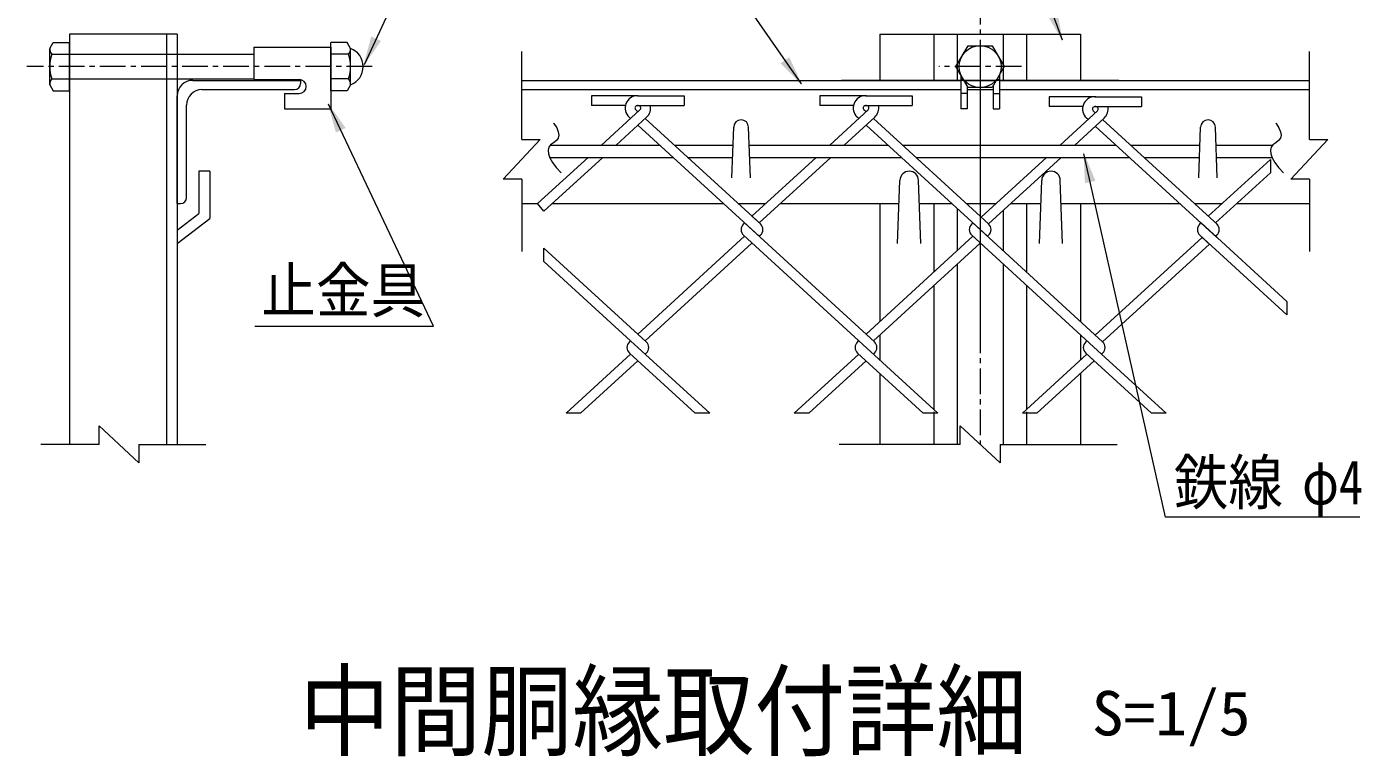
# Model space of a CAD drawing. Units: millimetres, scale not verified, with parts at other scales. Extents: x -4455 to 4455, y -3150 to 3150.
# Drawn here: x 1567 to 2866, y 1491 to 2201 of the extents above; entities that cross this region are included whole.
import ezdxf
from ezdxf.enums import TextEntityAlignment as Align

# ---------------------------------------------------------------- set-up
doc = ezdxf.new("R2010")
doc.units = ezdxf.units.MM
doc.header["$LTSCALE"] = 20
doc.linetypes.add('DASHED', pattern=[7.5, 6, -1.5])
doc.linetypes.add('USER1', pattern=[2, 1.25, -0.25, 0.25, -0.25])
doc.layers.add('0-3_7詳細', color=7, linetype='Continuous', lineweight=18)
doc.styles.add('ＭＳ ゴシック', font='')
doc.styles.get('ＭＳ ゴシック').set_extended_font_data('MS Gothic')

msp = doc.modelspace()

# ---------------------------------------------------------------- linework, layer by layer
at = {"layer": '0-3_7詳細', "color": 1, "linetype": 'USER1'}
for p, q in [((2494.7, 2228.68), (2494.7, 1794.75)), ((1903.21, 2162.53), (1566.96, 2162.53)), ((2535, 2162.53), (2454.35, 2162.53)), ((2494.7, 2164.09), (2494.7, 1898.51))]:
    msp.add_line(p, q, dxfattribs=at)
at = {"layer": '0-3_7詳細'}
for p, q in [((1589.32, 2180.29), (1592.65, 2186.05)), ((1592.65, 2186.05), (1608.52, 2186.05)), ((1608.52, 2194.18), (1608.52, 1794.75)), ((1713.52, 2194.18), (1608.52, 2194.18)), ((1608.52, 2139.01), (1608.52, 2186.05)), ((1703.02, 2194.18), (1703.02, 1794.75)), ((1713.52, 2194.18), (1713.52, 1794.75)), ((1862.95, 2139.01), (1862.95, 2186.05)), ((1878.83, 2186.05), (1862.95, 2186.05)), ((1882.15, 2180.29), (1878.83, 2186.05)), ((2397.2, 2194.18), (2592.2, 2194.18)), ((2397.2, 2194.18), (2397.2, 2149.18)), ((2449.7, 2194.18), (2449.7, 2149.18)), ((2472.2, 2194.18), (2472.2, 2149.18)), ((2517.2, 2194.18), (2517.2, 2149.18)), ((2539.7, 2194.18), (2539.7, 2149.18)), ((2592.2, 2194.18), (2592.2, 2149.18)), ((1589.32, 2144.77), (1589.32, 2180.29)), ((1591.38, 2174.53), (1608.52, 2174.53)), ((1713.52, 2174.53), (1787.95, 2174.53)), ((1787.95, 2181.5), (1862.95, 2181.5)), ((1787.95, 2181.5), (1787.95, 2150)), ((1862.95, 2181.5), (1862.95, 2121.5)), ((1880.09, 2174.53), (1862.95, 2174.53)), ((1882.15, 2144.77), (1882.15, 2180.29)), ((1589.32, 2144.77), (1592.65, 2139.01)), ((1591.38, 2150.53), (1608.52, 2150.53)), ((1713.52, 2150.53), (1787.95, 2150.53)), ((1728.52, 2149.18), (1833.52, 2149.18)), ((1787.95, 2150), (1832.2, 2150)), ((1833.52, 2149.18), (1833.52, 2146.18)), ((1880.09, 2150.53), (1862.95, 2150.53)), ((1882.15, 2144.77), (1878.83, 2139.01)), ((2048.63, 2149.18), (2475.95, 2149.18)), ((2629.7, 2149.18), (2359.7, 2149.18)), ((2475.95, 2154.27), (2475.95, 2121.5)), ((2478.42, 2150), (2475.95, 2150)), ((2478.89, 2149.18), (2510.51, 2149.18)), ((2481.95, 2143.88), (2481.95, 2121.5)), ((2510.98, 2150), (2513.45, 2150)), ((2513.45, 2154.27), (2513.45, 2121.5)), ((2513.45, 2149.18), (2815.03, 2149.18)), ((1592.65, 2139.01), (1608.52, 2139.01)), ((1713.52, 2029.18), (1713.52, 2134.18)), ((1737.52, 2140.18), (1827.52, 2140.18)), ((1817.95, 2136.5), (1817.95, 2121.5)), ((1817.95, 2136.5), (1832.2, 2136.5)), ((1878.83, 2139.01), (1862.95, 2139.01)), ((2048.63, 2140.18), (2475.95, 2140.18)), ((2481.95, 2136.5), (2475.95, 2136.5)), ((2481.95, 2140.18), (2507.45, 2140.18)), ((2507.45, 2136.5), (2513.45, 2136.5)), ((2513.45, 2140.18), (2815.03, 2140.18)), ((1722.52, 2035.18), (1722.52, 2125.18)), ((1817.95, 2121.5), (1862.95, 2121.5)), ((2481.95, 2121.5), (2475.95, 2121.5)), ((2154.56, 2112.06), (2153.12, 2113.38)), ((2168.77, 2112.06), (2170.2, 2113.38)), ((2253.12, 2054.35), (2254.92, 2103.55)), ((2271.12, 2054.35), (2269.32, 2103.55)), ((2707.43, 2054.35), (2709.23, 2103.55)), ((2725.43, 2054.35), (2723.63, 2103.55)), ((2076.48, 2086.18), (2182.8, 2086.18)), ((2197.01, 2086.18), (2254.29, 2086.18)), ((2269.96, 2086.18), (2404.83, 2086.18)), ((2419.04, 2086.18), (2626.86, 2086.18)), ((2641.07, 2086.18), (2708.59, 2086.18)), ((2724.26, 2086.18), (2779.32, 2086.18)), ((2075.95, 2074.18), (2195.9, 2074.18)), ((2210.11, 2074.18), (2253.85, 2074.18)), ((2270.4, 2074.18), (2417.93, 2074.18)), ((2432.13, 2074.18), (2639.95, 2074.18)), ((2654.16, 2074.18), (2708.15, 2074.18)), ((2724.7, 2074.18), (2778.79, 2074.18)), ((1734.52, 2060.68), (1734.52, 2019.68)), ((1745.02, 2060.68), (1734.52, 2060.68)), ((1745.02, 2060.68), (1745.02, 2014.52)), ((2414.45, 1990.18), (2416.7, 2051.68)), ((2436.95, 1990.18), (2434.7, 2051.68)), ((2552.45, 1990.18), (2554.7, 2051.68)), ((2574.95, 1990.18), (2572.7, 2051.68)), ((1713.52, 2029.18), (1716.52, 2029.18)), ((2048.63, 2029.18), (2064.11, 2029.18)), ((2078.31, 2029.18), (2245.01, 2029.18)), ((2259.22, 2029.18), (2286.13, 2029.18)), ((2300.34, 2029.18), (2415.88, 2029.18)), ((2397.2, 2029.18), (2397.2, 1914.49)), ((2435.53, 2029.18), (2467.03, 2029.18)), ((2449.7, 2029.18), (2449.7, 1962.59)), ((2481.24, 2029.18), (2510.3, 2029.18)), ((2524.51, 2029.18), (2553.88, 2029.18)), ((2539.7, 2029.18), (2539.7, 1962.59)), ((2573.53, 2029.18), (2689.06, 2029.18)), ((2592.2, 2029.18), (2592.2, 1914.49)), ((2703.27, 2029.18), (2730.19, 2029.18)), ((2744.4, 2029.18), (2815.03, 2029.18)), ((1713.52, 2003.45), (1734.52, 2019.68)), ((1713.52, 1990.18), (1745.02, 2014.52)), ((2472.2, 2024.45), (2472.2, 1983.21)), ((2517.2, 2022.48), (2517.2, 1983.21)), ((2502.88, 1998.3), (2501.81, 1997.32)), ((2472.2, 1970.19), (2472.2, 1794.75)), ((2517.2, 1970.19), (2517.2, 1794.75)), ((2449.7, 1949.57), (2449.7, 1828.59)), ((2539.7, 1949.57), (2539.7, 1828.59)), ((2397.2, 1901.46), (2397.2, 1876.7)), ((2592.2, 1901.46), (2592.2, 1876.7)), ((2397.2, 1863.68), (2397.2, 1794.75)), ((2592.2, 1863.68), (2592.2, 1794.75)), ((2449.7, 1826.57), (2449.7, 1794.75)), ((2539.7, 1826.57), (2539.7, 1794.75))]:
    msp.add_line(p, q, dxfattribs=at)
at = {"layer": '0-3_7詳細', "color": 3, "linetype": 'DASHED'}
for p, q in [((1608.52, 2174.53), (1713.52, 2174.53)), ((1608.52, 2150.53), (1713.52, 2150.53))]:
    msp.add_line(p, q, dxfattribs=at)
at = {"layer": '0-3_7詳細', "color": 4}
for p, q in [((2048.63, 2091.62), (2048.63, 2177.2)), ((2815.03, 2091.62), (2815.03, 2177.2)), ((2066.63, 2091.62), (2030.63, 2052.85)), ((2048.63, 2091.62), (2066.63, 2091.62)), ((2048.63, 2052.85), (2030.63, 2052.85)), ((2048.63, 2052.85), (2048.63, 1982.65)), ((2815.03, 2052.85), (2797.03, 2052.85)), ((2815.03, 2052.85), (2815.03, 1982.65)), ((1637.32, 1794.75), (1637.32, 1812.75)), ((1676.1, 1776.75), (1637.32, 1812.75)), ((2514.09, 1776.75), (2475.32, 1812.75)), ((2475.32, 1794.75), (2475.32, 1812.75)), ((1637.32, 1794.75), (1580.76, 1794.75)), ((1676.1, 1794.75), (1741.37, 1794.75)), ((1676.1, 1794.75), (1676.1, 1776.75)), ((2475.32, 1794.75), (2357.51, 1794.75)), ((2514.09, 1794.75), (2628.03, 1794.75)), ((2514.09, 1794.75), (2514.09, 1776.75))]:
    msp.add_line(p, q, dxfattribs=at)
at = {"layer": '0-3_7詳細', "color": 3}
for p, q in [((2116.66, 2134.23), (2116.66, 2124.63)), ((2162.1, 2134.23), (2116.66, 2134.23)), ((2161.22, 2134.23), (2206.66, 2134.23)), ((2206.66, 2134.23), (2206.66, 2124.63)), ((2384.12, 2134.23), (2338.69, 2134.23)), ((2338.69, 2134.23), (2338.69, 2124.63)), ((2383.25, 2134.23), (2428.69, 2134.23)), ((2428.69, 2134.23), (2428.69, 2124.63)), ((2561.79, 2133.25), (2561.79, 2123.65)), ((2607.22, 2133.25), (2561.79, 2133.25)), ((2606.35, 2133.25), (2651.79, 2133.25)), ((2651.79, 2133.25), (2651.79, 2123.65)), ((2149.47, 2124.63), (2116.66, 2124.63)), ((2163.72, 2120.46), (2126.31, 2086.18)), ((2161.66, 2118.57), (2159.6, 2120.46)), ((2161.22, 2124.63), (2206.66, 2124.63)), ((2162.1, 2124.63), (2161.22, 2124.63)), ((2161.66, 2118.57), (2163.72, 2120.46)), ((2371.5, 2124.63), (2338.69, 2124.63)), ((2385.75, 2120.46), (2348.34, 2086.18)), ((2383.69, 2118.57), (2381.63, 2120.46)), ((2383.25, 2124.63), (2428.69, 2124.63)), ((2384.12, 2124.63), (2383.25, 2124.63)), ((2594.59, 2123.65), (2561.79, 2123.65)), ((2608.84, 2119.48), (2572.51, 2086.18)), ((2606.79, 2117.59), (2604.73, 2119.48)), ((2606.35, 2123.65), (2651.79, 2123.65)), ((2607.22, 2123.65), (2606.35, 2123.65)), ((2170.2, 2113.38), (2140.52, 2086.18)), ((2279.78, 1997.32), (2161.66, 2105.55)), ((2280.85, 2009.36), (2168.77, 2112.06)), ((2392.23, 2113.38), (2362.55, 2086.18)), ((2376.58, 2112.06), (2375.15, 2113.38)), ((2501.81, 1997.32), (2383.69, 2105.55)), ((2502.88, 2009.36), (2390.79, 2112.06)), ((2615.33, 2112.4), (2586.72, 2086.18)), ((2599.68, 2111.08), (2598.24, 2112.4)), ((2724.91, 1996.34), (2606.79, 2104.57)), ((2725.98, 2008.38), (2613.89, 2111.08)), ((2113.21, 2074.18), (2064.11, 2029.18)), ((2335.24, 2074.18), (2272.67, 2016.85)), ((2349.45, 2074.18), (2279.78, 2010.34)), ((2559.41, 2074.18), (2495.77, 2015.87)), ((2573.62, 2074.18), (2502.88, 2009.36)), ((2777.08, 2072.14), (2716.73, 2016.85)), ((2777.08, 2072.14), (2777.08, 2059.12)), ((2777.08, 2059.12), (2723.84, 2010.34)), ((2280.85, 2009.36), (2272.67, 2016.85)), ((2265.57, 2010.34), (2264.5, 2009.36)), ((2265.57, 2010.34), (2264.5, 2009.36)), ((2391.86, 1894.61), (2265.57, 2010.34)), ((2487.6, 2010.34), (2486.53, 2009.36)), ((2487.6, 2010.34), (2486.53, 2009.36)), ((2613.89, 1894.61), (2487.6, 2010.34)), ((2709.63, 2010.34), (2708.56, 2009.36)), ((2709.63, 2010.34), (2708.56, 2009.36)), ((2793.19, 1933.76), (2709.63, 2010.34)), ((2265.57, 1997.32), (2161.66, 1902.1)), ((2272.67, 1990.81), (2168.77, 1895.59)), ((2376.58, 1895.59), (2264.5, 1998.3)), ((2280.85, 1998.3), (2279.78, 1997.32)), ((2487.6, 1997.32), (2383.69, 1902.1)), ((2494.7, 1990.81), (2390.79, 1895.59)), ((2612.82, 1882.57), (2486.53, 1998.3)), ((2710.7, 1996.34), (2606.79, 1901.12)), ((2717.8, 1989.83), (2613.89, 1894.61)), ((2716.73, 1990.81), (2708.56, 1998.3)), ((2793.19, 1920.74), (2708.56, 1998.3)), ((2724.91, 1998.3), (2723.84, 1997.32)), ((2724.91, 1998.3), (2723.84, 1997.32)), ((2169.84, 1894.61), (2070.21, 1985.9)), ((2070.21, 1972.88), (2070.21, 1985.9)), ((2154.56, 1895.59), (2070.21, 1972.88)), ((2793.19, 1933.76), (2793.19, 1920.74)), ((2169.84, 1894.61), (2161.66, 1902.1)), ((2391.86, 1894.61), (2383.69, 1902.1)), ((2217.35, 1825.03), (2153.48, 1883.55)), ((2154.56, 1895.59), (2153.49, 1894.61)), ((2154.56, 1895.59), (2153.49, 1894.61)), ((2231.56, 1825.03), (2154.56, 1895.59)), ((2169.84, 1883.55), (2168.77, 1882.57)), ((2376.58, 1895.59), (2375.51, 1894.61)), ((2376.58, 1895.59), (2375.51, 1894.61)), ((2439.38, 1825.03), (2375.51, 1883.55)), ((2453.59, 1825.03), (2376.58, 1895.59)), ((2391.86, 1883.55), (2390.79, 1882.57)), ((2598.61, 1895.59), (2597.54, 1894.61)), ((2598.61, 1895.59), (2597.54, 1894.61)), ((2661.41, 1825.03), (2597.54, 1883.55)), ((2605.72, 1876.06), (2597.54, 1883.55)), ((2613.89, 1883.55), (2612.82, 1882.57)), ((2613.89, 1883.55), (2612.82, 1882.57)), ((2154.56, 1882.57), (2091.76, 1825.03)), ((2161.66, 1876.06), (2105.97, 1825.03)), ((2376.58, 1882.57), (2313.79, 1825.03)), ((2383.69, 1876.06), (2328, 1825.03)), ((2598.61, 1882.57), (2535.81, 1825.03)), ((2605.72, 1876.06), (2550.02, 1825.03)), ((2675.62, 1825.03), (2612.82, 1882.57)), ((2105.97, 1825.03), (2091.76, 1825.03)), ((2231.56, 1825.03), (2217.35, 1825.03)), ((2328, 1825.03), (2313.79, 1825.03)), ((2453.59, 1825.03), (2439.38, 1825.03)), ((2550.02, 1825.03), (2535.81, 1825.03)), ((2675.62, 1825.03), (2661.41, 1825.03))]:
    msp.add_line(p, q, dxfattribs=at)
at = {"layer": '0-3_7詳細'}
for points in [[(1635.66, 2315.57), (1965.26, 2315.57), (1895.2, 2164.35)], [(2840.7, 2316.37), (2527.35, 2316.37), (2574.48, 2188.71)], [(2020.39, 2248.81), (2249.14, 2248.81), (2320.68, 2145.76)], [(2507.45, 2143.88), (2507.45, 2121.5), (2513.45, 2121.5)], [(1789.07, 1909.74), (1962.65, 1909.74), (1860.61, 2125.89)], [(2864.02, 1723.78), (2674.95, 1723.78), (2595.67, 2077.55)]]:
    msp.add_lwpolyline(points, dxfattribs=at)
at = {"layer": '0-3_7詳細', "color": 3}
msp.add_lwpolyline([(2471.18, 2162.53), (2482.94, 2182.9), (2506.46, 2182.9), (2518.22, 2162.53), (2506.46, 2142.16), (2482.94, 2142.16)], close=True, dxfattribs=at)
at = {"layer": '0-3_7詳細', "color": 4}
for points in [[(2079.68, 2107.45), (2079.99, 2107.07), (2082.66, 2102.87), (2084.22, 2099.11), (2084.69, 2095.79), (2084.07, 2092.92), (2082.35, 2090.49), (2079.53, 2088.5), (2076.7, 2086.49), (2074.95, 2084.01), (2074.27, 2081.05), (2074.66, 2077.62), (2076.13, 2073.71), (2078.67, 2069.33), (2082.28, 2064.47), (2086.97, 2059.14)], [(2782.52, 2107.45), (2782.83, 2107.07), (2785.49, 2102.87), (2787.06, 2099.11), (2787.53, 2095.79), (2786.9, 2092.92), (2785.18, 2090.49), (2782.37, 2088.5), (2779.54, 2086.49), (2777.78, 2084.01), (2777.1, 2081.05), (2777.5, 2077.62), (2778.96, 2073.71), (2781.5, 2069.33), (2785.12, 2064.47), (2789.8, 2059.14)], [(2815.03, 2091.62), (2833.03, 2091.62), (2797.03, 2052.85)]]:
    msp.add_lwpolyline(points, dxfattribs=at)
at = {"layer": '0-3_7詳細', "color": 3}
msp.add_lwpolyline([(2127.42, 2074.18), (2070.21, 2021.75), (2064.11, 2029.18)], dxfattribs=at)
msp.add_circle((2494.7, 2162.53), 20.4, dxfattribs=at)
at = {"layer": '0-3_7詳細'}
for centre, radius, start, end in [((1598.41, 2180.29), 9.09, 180, 219.3382), ((1625.32, 2162.53), 36, 160.52878, 199.47122), ((1873.06, 2180.29), 9.09, 320.6618, 0), ((1846.15, 2162.53), 36, 340.52878, 19.47122), ((1875.33, 2162.53), 19.02, 291.00774, 68.99226), ((1598.41, 2144.77), 9.09, 140.6618, 180), ((1728.52, 2134.18), 15, 90, 180), ((1827.52, 2146.18), 6, 270, 0), ((1832.2, 2143.25), 6.75, 270, 90), ((1873.06, 2144.77), 9.09, 0, 39.3382), ((1737.52, 2125.18), 15, 90, 180), ((2262.12, 2103.55), 7.2, 0, 180), ((2716.43, 2103.55), 7.2, 0, 180), ((2425.7, 2051.68), 9, 0, 180), ((2563.7, 2051.68), 9, 0, 180), ((1716.52, 2035.18), 6, 270, 0)]:
    msp.add_arc(centre, radius, start, end, dxfattribs=at)
at = {"layer": '0-3_7詳細', "color": 3}
for centre, radius, start, end in [((2161.22, 2122.23), 12, 90, 227.5), ((2383.25, 2122.23), 12, 90, 227.5), ((2606.35, 2121.25), 12, 90, 227.5), ((2161.22, 2122.23), 2.4, 90, 227.5), ((2162.1, 2122.23), 2.4, 312.5, 90), ((2162.1, 2122.23), 12, 312.5, 11.53696), ((2383.25, 2122.23), 2.4, 90, 227.5), ((2384.12, 2122.23), 2.4, 312.5, 90), ((2384.12, 2122.23), 12, 312.5, 11.53696), ((2606.35, 2121.25), 2.4, 90, 227.5), ((2607.22, 2121.25), 2.4, 312.5, 90), ((2607.22, 2121.25), 12, 312.5, 11.53696), ((2269.57, 2003.83), 7.5, 132.5, 227.5), ((2275.78, 2003.83), 7.5, 312.5, 47.5), ((2491.59, 2003.83), 7.5, 132.5, 227.5), ((2497.81, 2003.83), 7.5, 312.5, 47.5), ((2713.62, 2003.83), 7.5, 132.5, 227.5), ((2719.84, 2003.83), 7.5, 312.5, 47.5), ((2158.55, 1889.08), 7.5, 132.5, 227.5), ((2164.77, 1889.08), 7.5, 312.5, 47.5), ((2380.58, 1889.08), 7.5, 132.5, 227.5), ((2386.8, 1889.08), 7.5, 312.5, 47.5), ((2602.61, 1889.08), 7.5, 132.5, 227.5), ((2608.82, 1889.08), 7.5, 312.5, 47.5)]:
    msp.add_arc(centre, radius, start, end, dxfattribs=at)
at = {"layer": '0-3_7詳細'}
for points in [[(2575.18, 2186.83), (2559.9, 2213.17), (2569.67, 2216.78)], [(1894.36, 2162.53), (1902.24, 2191.94), (1911.69, 2187.56)], [(2321.82, 2144.12), (2300.43, 2165.79), (2308.99, 2171.73)], [(1859.75, 2127.7), (1877.27, 2102.79), (1867.85, 2098.35)], [(2595.23, 2079.51), (2606.87, 2051.37), (2596.71, 2049.09)]]:
    msp.add_solid(points, dxfattribs=at)

# ---------------------------------------------------------------- texts
at = {"layer": '0-3_7詳細', "color": 3, "style": 'ＭＳ ゴシック'}
for s, width, p in [('止金具', 0.9, (1795.29, 1910.11)), ('鉄線', 0.9, (2683.09, 1723.28)), ('φ4', 0.8, (2808.01, 1723.28)), ('S=1/5', 1.05, (2603.36, 1498.43))]:
    msp.add_text(s, height=43.26, dxfattribs=dict(at, width=width)).set_placement(p, align=Align.BOTTOM_LEFT)
at = {"layer": '0-3_7詳細', "style": 'ＭＳ ゴシック', "width": 0.9}
msp.add_text('中間胴縁取付詳細', height=72.14, dxfattribs=at).set_placement((1832.18, 1477.48), align=Align.BOTTOM_LEFT)

doc.saveas('drawing.dxf')
